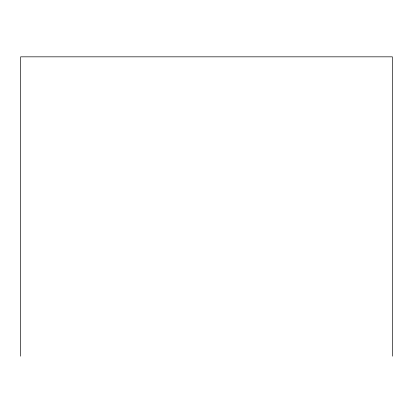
<?xml version="1.0" encoding="UTF-8"?>
<svg xmlns="http://www.w3.org/2000/svg" width="413" height="413" viewBox="0 0 413 413"><rect width="100%" height="100%" fill="white"/><g stroke="black" fill="none" stroke-linecap="round" stroke-linejoin="round"><path stroke-width="0.62" d="M392.35 356.171L392.35 56.829L20.65 56.829L20.65 356.171"/></g></svg>
